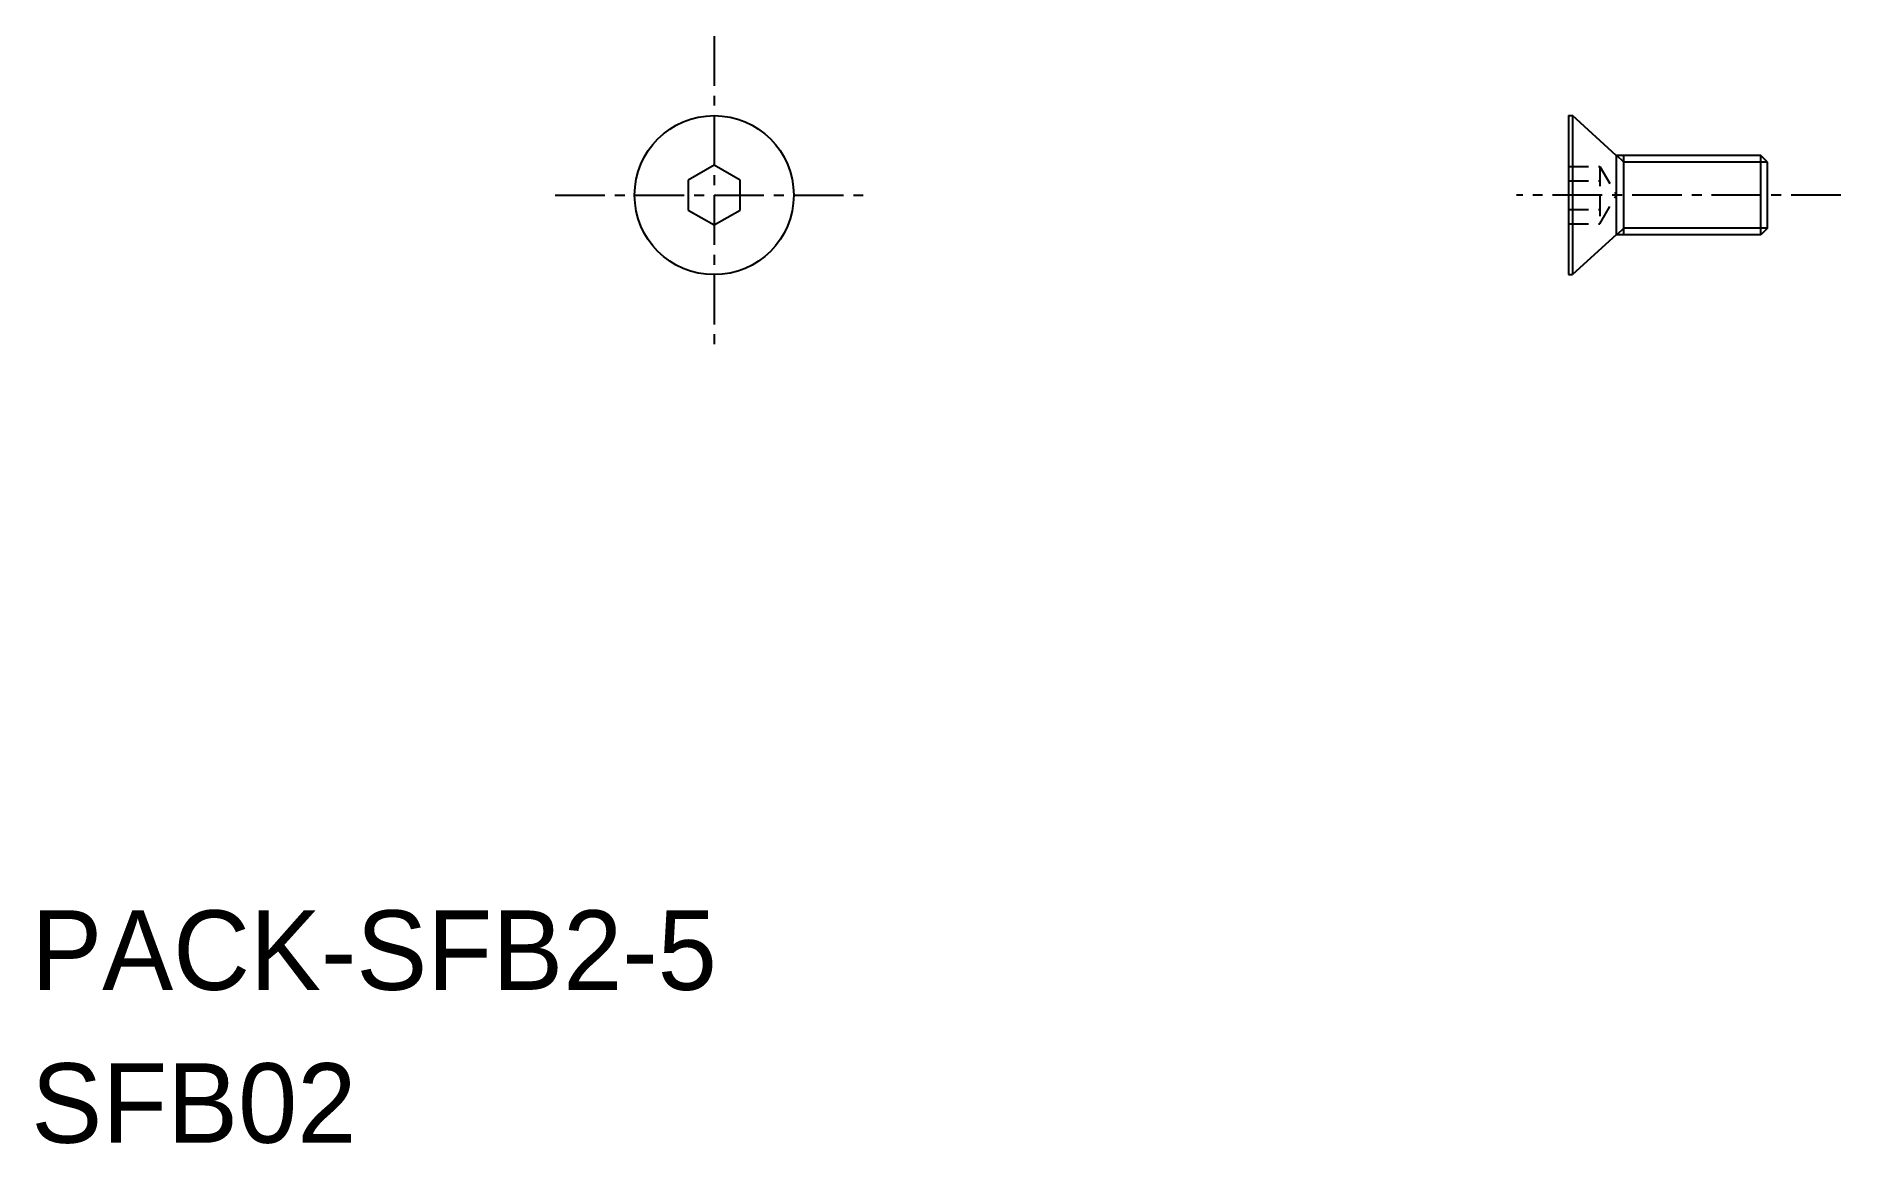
# Model space of a CAD drawing. Extents: x 5.1 to 50.5, y 9.6 to 37.5.
import ezdxf

# ---------------------------------------------------------------- set-up
doc = ezdxf.new("R2010")
doc.units = 0
doc.linetypes.add('CENTER', pattern=[2, 1.25, -0.25, 0.25, -0.25])
doc.linetypes.add('DASHED', pattern=[0.75, 0.5, -0.25])
doc.layers.get('0').update_dxf_attribs({"linetype": 'CONTINUOUS'})
doc.layers.add('CENTER', color=1, linetype='CENTER')

msp = doc.modelspace()

# ---------------------------------------------------------------- linework, layer by layer
at = {"color": 7, "linetype": 'CONTINUOUS'}
for p, q in [((43.658, 35.454), (43.658, 31.454)), ((43.658, 35.454), (43.758, 35.454)), ((44.858, 34.454), (43.758, 35.454)), ((43.758, 35.454), (43.758, 31.454)), ((22.172, 34.204), (21.522, 33.829)), ((22.822, 33.829), (22.172, 34.204)), ((48.489, 34.454), (44.858, 34.454)), ((44.858, 34.454), (44.858, 32.454)), ((45.044, 32.454), (45.044, 34.454)), ((48.489, 32.454), (48.489, 34.454)), ((48.658, 34.285), (48.489, 34.454)), ((48.658, 32.623), (48.658, 34.285)), ((48.658, 32.623), (48.658, 34.285)), ((21.522, 33.829), (21.522, 33.078)), ((22.822, 33.078), (22.822, 33.829)), ((21.522, 33.078), (22.172, 32.703)), ((22.172, 32.703), (22.822, 33.078)), ((44.858, 32.454), (43.758, 31.454)), ((48.489, 32.454), (44.858, 32.454)), ((48.658, 32.623), (48.489, 32.454)), ((43.658, 31.454), (43.758, 31.454))]:
    msp.add_line(p, q, dxfattribs=at)
at = {"color": 3, "linetype": 'DASHED'}
for p, q in [((43.658, 34.175), (44.447, 34.175)), ((44.447, 34.175), (44.447, 32.732)), ((44.447, 34.175), (44.864, 33.454)), ((43.658, 33.814), (44.447, 33.814)), ((44.447, 32.732), (44.864, 33.454)), ((43.658, 33.093), (44.447, 33.093)), ((43.658, 32.732), (44.447, 32.732))]:
    msp.add_line(p, q, dxfattribs=at)
at = {"color": 3, "linetype": 'CONTINUOUS'}
for p, q in [((45.044, 34.285), (44.874, 34.454)), ((48.658, 34.285), (45.044, 34.285)), ((45.044, 32.623), (44.874, 32.454)), ((48.658, 32.623), (45.044, 32.623))]:
    msp.add_line(p, q, dxfattribs=at)
at = {"color": 7, "linetype": 'CONTINUOUS'}
msp.add_circle((22.172, 33.454), 2, dxfattribs=at)
at = {"layer": 'CENTER', "color": 1, "linetype": 'CENTER'}
for p, q in [((22.172, 37.454), (22.172, 29.454)), ((18.172, 33.454), (26.172, 33.454)), ((50.505, 33.454), (42.345, 33.454))]:
    msp.add_line(p, q, dxfattribs=at)

# ---------------------------------------------------------------- texts
at = {"color": 7, "linetype": 'CONTINUOUS'}
for s, p in [('PACK-SFB2-5', (5, 13.465)), ('SFB02', (5, 9.62))]:
    msp.add_text(s, height=2, dxfattribs=at).set_placement(p)

doc.saveas('drawing.dxf')
